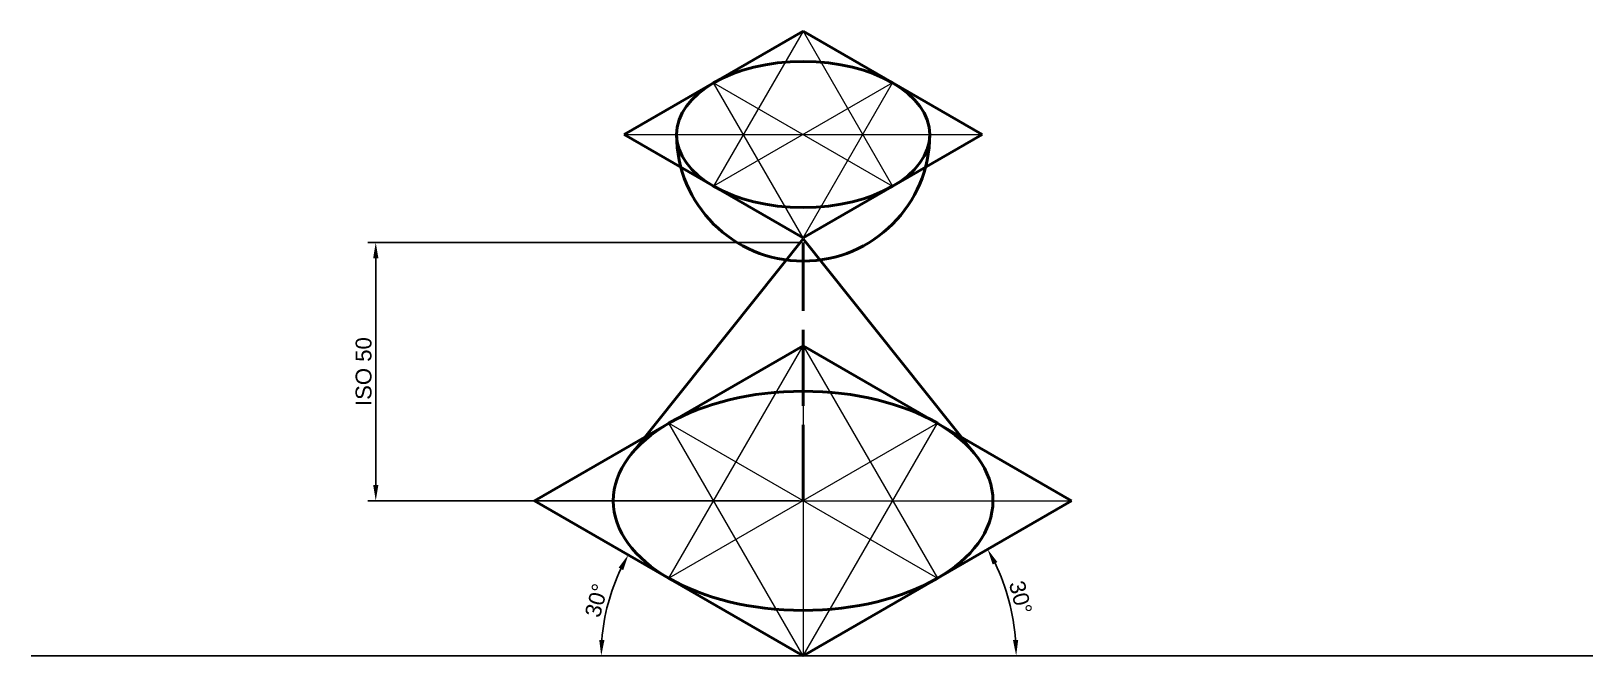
# Paper-space layout '3' of a CAD drawing. Header units: millimetres. Extents: x 4 to 250, y 41 to 139.
import ezdxf

# ---------------------------------------------------------------- set-up
doc = ezdxf.new("R2010")
doc.units = ezdxf.units.MM
doc.linetypes.add('ACAD_ISO02W100', pattern=[15, 12, -3])
doc.styles.get("Standard").update_dxf_attribs({"font": 'arial.ttf'})
doc.dimstyles.new('ISO-25', dxfattribs={"dimtxt": 2.5, "dimasz": 2.5, "dimexe": 1.25, "dimexo": 0.625, "dimtad": 1, "dimtxsty": 'Standard', "dimcen": 2.5, "dimadec": 0, "dimazin": 0, "dimtfac": 1, "dimtmove": 0, "dimatfit": 3, "dimfxl": 1, "dimarcsym": 0})

# ---------------------------------------------------------------- blocks, each defined once
blk = doc.blocks.new('*D44')
at = {"color": 0, "linetype": 'Continuous', "lineweight": -2, "transparency": 16777216}
for p, q in [((125.16, 105.91), (57.04, 105.91)), ((58.29, 103.41), (58.29, 67.61)), ((125.16, 65.11), (57.04, 65.11))]:
    blk.add_line(p, q, dxfattribs=at)
at = {"color": 0, "linetype": 'Continuous', "lineweight": 0, "transparency": 16777216}
for points in [[(57.88, 103.41), (58.71, 103.41), (58.29, 105.91)], [(57.88, 67.61), (58.71, 67.61), (58.29, 65.11)]]:
    blk.add_solid(points, dxfattribs=at)
at = {"layer": 'Defpoints', "color": 0, "linetype": 'Continuous', "lineweight": 0, "transparency": 16777216}
for p in [(125.78, 105.91), (58.29, 65.11), (125.78, 65.11)]:
    blk.add_point(p, dxfattribs=at)
at = {"color": 0, "linetype": 'Continuous', "lineweight": 20, "transparency": 16777216, "insert": (56.38, 85.51), "char_height": 2.5, "attachment_point": 5, "rotation": 90}
blk.add_mtext('ISO 50', dxfattribs=at)
blk = doc.blocks.new('*D45')
at = {"color": 0, "lineweight": -2, "ltscale": 2, "transparency": 16777216}
blk.add_arc((125.78, 40.63), 33.65, 4.2583, 25.7417, dxfattribs=at)
at = {"color": 0, "lineweight": 0, "ltscale": 2, "transparency": 16777216}
for points in [[(155.72, 55.04), (156.46, 55.43), (154.92, 57.45)], [(159.75, 43.14), (158.92, 43.11), (159.43, 40.63)]]:
    blk.add_solid(points, dxfattribs=at)
at = {"layer": 'Defpoints', "color": 0, "lineweight": 0, "ltscale": 2, "transparency": 16777216}
for p in [(168.18, 65.11), (158.92, 46.47), (3.88, 40.63), (125.78, 40.63), (250.49, 40.63)]:
    blk.add_point(p, dxfattribs=at)
at = {"color": 0, "lineweight": 0, "ltscale": 2, "transparency": 16777216, "insert": (160.12, 49.83), "char_height": 2.5, "attachment_point": 5, "rotation": 285}
blk.add_mtext('30°', dxfattribs=at)
blk = doc.blocks.new('*D46')
at = {"color": 0, "lineweight": -2, "ltscale": 2, "transparency": 16777216}
blk.add_arc((125.78, 40.63), 31.88, 154.494, 175.506, dxfattribs=at)
at = {"color": 0, "lineweight": 0, "ltscale": 2, "transparency": 16777216}
for points in [[(96.64, 54.55), (97.38, 54.16), (98.17, 56.57)], [(94.41, 43.11), (93.58, 43.14), (93.9, 40.63)]]:
    blk.add_solid(points, dxfattribs=at)
at = {"layer": 'Defpoints', "color": 0, "lineweight": 0, "ltscale": 2, "transparency": 16777216}
for p in [(83.38, 65.11), (95.82, 51.53), (3.88, 40.63), (125.78, 40.63), (250.49, 40.63)]:
    blk.add_point(p, dxfattribs=at)
at = {"color": 0, "lineweight": 0, "ltscale": 2, "transparency": 16777216, "insert": (93.15, 49.37), "char_height": 2.5, "attachment_point": 5, "rotation": 75}
blk.add_mtext('30°', dxfattribs=at)

psp = doc.layouts.new('3')

# ---------------------------------------------------------------- linework, layer by layer
at = {"linetype": 'Continuous', "lineweight": 50}
for p, q in [((97.52, 122.952), (125.787, 139.272)), ((125.787, 139.272), (154.054, 122.952)), ((125.787, 106.632), (97.52, 122.952)), ((154.054, 122.952), (125.787, 106.632)), ((125.782, 106.458), (98.553, 72.352)), ((125.782, 106.458), (153.01, 72.352)), ((83.381, 65.106), (125.782, 89.586)), ((125.782, 89.586), (168.182, 65.106)), ((125.782, 40.626), (83.381, 65.106)), ((168.182, 65.106), (125.782, 40.626))]:
    psp.add_line(p, q, dxfattribs=at)
at = {"linetype": 'Continuous', "lineweight": 20}
for p, q in [((125.787, 139.272), (111.653, 114.792)), ((125.787, 139.272), (139.92, 114.792)), ((111.653, 131.112), (139.92, 114.792)), ((139.92, 131.112), (111.653, 114.792)), ((125.787, 106.632), (111.653, 131.112)), ((125.787, 106.632), (139.92, 131.112)), ((97.52, 122.952), (154.054, 122.952)), ((104.582, 52.866), (125.782, 89.586)), ((125.782, 89.586), (125.782, 40.626)), ((125.782, 89.586), (146.982, 52.866)), ((125.782, 40.626), (104.582, 77.346)), ((104.582, 77.346), (146.982, 52.866)), ((146.982, 77.346), (104.582, 52.866)), ((125.782, 40.626), (146.982, 77.346)), ((83.381, 65.106), (168.182, 65.106))]:
    psp.add_line(p, q, dxfattribs=at)
at = {"linetype": 'ACAD_ISO02W100', "lineweight": 50}
psp.add_line((125.782, 65.106), (125.782, 105.906), dxfattribs=at)
psp.add_line((3.881, 40.626), (250.488, 40.626))
at = {"linetype": 'Continuous', "lineweight": 50}
psp.add_arc((125.787, 122.952), 19.988, 180, 0, dxfattribs=at)
for centre, major_axis in [((125.787, 122.952), (-19.988, 0)), ((125.782, 65.106), (-29.982, 0))]:
    psp.add_ellipse(centre, major_axis=major_axis, ratio=0.5773503, dxfattribs=at)

# ---------------------------------------------------------------- dimensions: what is measured, and where the dimension line sits
at = {"linetype": 'Continuous', "lineweight": 20}
dim = psp.add_linear_dim(base=(58.294, 65.106), p1=(125.782, 105.906), p2=(125.782, 65.106), angle=90, text='ISO 50', dimstyle='ISO-25', dxfattribs=at)
dim.commit()
dim.dimension.update_dxf_attribs({"geometry": '*D44', "text_midpoint": (56.376, 85.506)})
at = {"lineweight": 0, "ltscale": 2}
for base, line2, picture, middle in [((158.916, 46.468), ((168.182, 65.106), (125.782, 40.626)), '*D45', (160.118, 49.826)), ((95.823, 51.53), ((125.782, 40.626), (83.381, 65.106)), '*D46', (93.149, 49.37))]:
    dim = psp.add_angular_dim_2l(base=base, line1=((3.881, 40.626), (250.488, 40.626)), line2=line2, dimstyle='ISO-25', dxfattribs=at)
    dim.commit()
    dim.dimension.update_dxf_attribs({"geometry": picture, "text_midpoint": middle})

doc.saveas('drawing.dxf')
